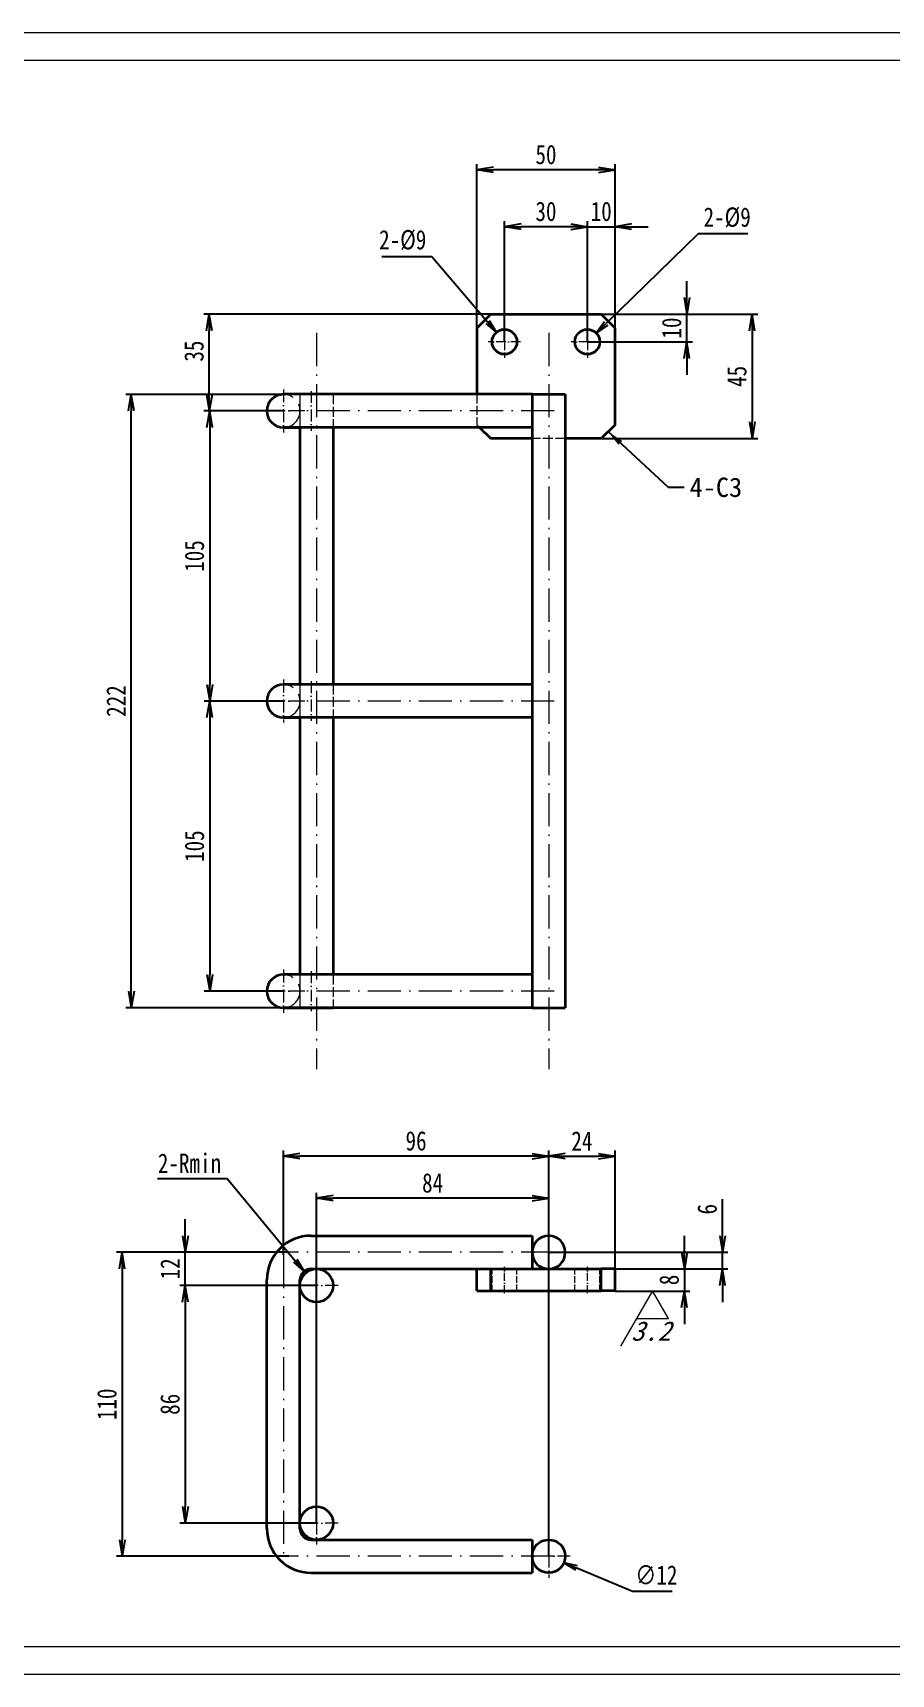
# Model space of a CAD drawing. Header units: millimetres. Extents: x -15766 to 80009, y -9701 to 15159.
# Drawn here: x -10513 to -10203, y 6745 to 7339 of the extents above; entities that cross this region are included whole.
import ezdxf
from ezdxf.enums import TextEntityAlignment as Align

# ---------------------------------------------------------------- set-up
doc = ezdxf.new("R2010")
doc.units = ezdxf.units.MM
for name, pattern in [('AM_ISO08W050x2', [9, 6, -0.75, 1.5, -0.75]), ('DASHDOT', [18.5, 12, -3, 0.5, -3]), ('DASHED', [15, 12, -3]), ('HIDDEN-HOKUTO_1', [2, 1, -1])]:
    doc.linetypes.add(name, pattern=pattern)
doc.layers.get('DEFPOINTS').update_dxf_attribs({"lineweight": 18})
for name, color, linetype, lineweight in [('AM_HID', 1, 'HIDDEN-HOKUTO_1', 18), ('AM_VIS', 7, 'Continuous', 18), ('CDRAFT0', 7, 'Continuous', 18), ('CENTER', 2, 'AM_ISO08W050x2', 15), ('DIM', 253, 'Continuous', 20), ('title_frame', 7, 'Continuous', 18), ('word_dim', 9, 'Continuous', 18), ('粗实线层_1', 7, 'Continuous', 15)]:
    doc.layers.add(name, color=color, linetype=linetype, lineweight=lineweight)
doc.styles.add('DIM', font='', dxfattribs={"width": 0.8})
doc.styles.get('DIM').set_extended_font_data('NSimSun')
doc.dimstyles.new('1-2', dxfattribs={"dimscale": 2, "dimtxt": 3.5, "dimasz": 3, "dimexe": 1, "dimexo": 0, "dimgap": 1, "dimtad": 1, "dimdsep": 46, "dimtxsty": 'DIM', "dimblk": 'OPEN', "dimcen": 0, "dimdle": 6, "dimclrd": 256, "dimclre": 256, "dimclrt": 3, "dimazin": 2, "dimtfac": 0.707107, "dimtmove": 0, "dimatfit": 3, "dimfxl": 0, "dimfrac": 2, "dimtolj": 1, "dimarcsym": 0})
doc.dimstyles.new('1-2$3', dxfattribs={"dimscale": 2, "dimtxt": 3.5, "dimasz": 2.5, "dimexe": 1, "dimexo": 0.625, "dimgap": 1.2, "dimtad": 1, "dimtih": 1, "dimtoh": 1, "dimdsep": 46, "dimtxsty": 'DIM', "dimblk": 'OPEN', "dimcen": 0, "dimdle": 5, "dimclrd": 256, "dimclre": 256, "dimclrt": 3, "dimazin": 2, "dimtfac": 0.5, "dimtofl": 0, "dimtmove": 0, "dimatfit": 3, "dimfxl": 0, "dimtolj": 1, "dimarcsym": 0})
doc.dimstyles.new('1-2$4', dxfattribs={"dimscale": 2, "dimtxt": 3.5, "dimasz": 2.5, "dimexe": 1, "dimexo": 0.625, "dimgap": 1, "dimtad": 1, "dimtih": 1, "dimtoh": 1, "dimdsep": 46, "dimtxsty": 'DIM', "dimblk": 'OPEN', "dimcen": 0, "dimdle": 5, "dimclrd": 256, "dimclre": 256, "dimclrt": 3, "dimazin": 2, "dimtfac": 0.5, "dimtofl": 0, "dimtmove": 0, "dimatfit": 3, "dimfxl": 0, "dimtolj": 1, "dimarcsym": 0})

# ---------------------------------------------------------------- blocks, each defined once
blk = doc.blocks.new('*X1245')
at = {"layer": 'CDRAFT0'}
for p, q in [((420, 297), (0, 297)), ((0, 0), (420, 0))]:
    blk.add_line(p, q, dxfattribs=at)
at = {"layer": '粗实线层_1'}
for p, q in [((415, 292), (25, 292)), ((25, 5), (415, 5))]:
    blk.add_line(p, q, dxfattribs=at)
blk = doc.blocks.new('_OPEN')
at = {"color": 0, "linetype": 'ByBlock', "lineweight": -2}
for p, q in [((-1, 0.166667), (0, 0)), ((-1, -0.166667), (0, 0)), ((0, 0), (-1, 0))]:
    blk.add_line(p, q, dxfattribs=at)
blk = doc.blocks.new('*D1268')
at = {"layer": 'DEFPOINTS', "color": 0, "transparency": 16777216}
for p in [(-10302.76, 6932.25), (-10302.76, 6891.46), (-10326.76, 6787.46)]:
    blk.add_point(p, dxfattribs=at)
at = {"layer": 'word_dim', "linetype": 'Continuous', "lineweight": -2, "transparency": 16777216}
for p, q in [((-10326.76, 6787.46), (-10326.76, 6934.25)), ((-10320.76, 6932.25), (-10308.76, 6932.25)), ((-10302.76, 6891.46), (-10302.76, 6934.25))]:
    blk.add_line(p, q, dxfattribs=at)
at = {"layer": 'word_dim', "lineweight": -2, "transparency": 16777216, "xscale": 6, "yscale": 6, "zscale": 6, "rotation": 180}
blk.add_blockref('_OPEN', (-10326.76, 6932.25), dxfattribs=at)
at = {"layer": 'word_dim', "lineweight": -2, "transparency": 16777216, "xscale": 6, "yscale": 6, "zscale": 6}
blk.add_blockref('_OPEN', (-10302.76, 6932.25), dxfattribs=at)
at = {"layer": 'word_dim', "color": 3, "transparency": 16777216, "insert": (-10314.76, 6937.75), "char_height": 7, "attachment_point": 5, "style": 'DIM'}
blk.add_mtext('\\A1;24', dxfattribs=at)
blk = doc.blocks.new('*D1269')
at = {"layer": 'DEFPOINTS', "color": 0, "transparency": 16777216}
for p in [(-10410.76, 6917.04), (-10410.76, 6799.46), (-10326.76, 6787.46)]:
    blk.add_point(p, dxfattribs=at)
at = {"layer": 'word_dim', "linetype": 'Continuous', "lineweight": -2, "transparency": 16777216}
for p, q in [((-10410.76, 6799.46), (-10410.76, 6919.04)), ((-10332.76, 6917.04), (-10404.76, 6917.04)), ((-10326.76, 6787.46), (-10326.76, 6919.04))]:
    blk.add_line(p, q, dxfattribs=at)
at = {"layer": 'word_dim', "lineweight": -2, "transparency": 16777216, "xscale": 6, "yscale": 6, "zscale": 6, "rotation": 180}
blk.add_blockref('_OPEN', (-10410.76, 6917.04), dxfattribs=at)
at = {"layer": 'word_dim', "lineweight": -2, "transparency": 16777216, "xscale": 6, "yscale": 6, "zscale": 6}
blk.add_blockref('_OPEN', (-10326.76, 6917.04), dxfattribs=at)
at = {"layer": 'word_dim', "color": 3, "transparency": 16777216, "insert": (-10368.76, 6922.54), "char_height": 7, "attachment_point": 5, "style": 'DIM'}
blk.add_mtext('\\A1;84', dxfattribs=at)
blk = doc.blocks.new('*D1270')
at = {"layer": 'DEFPOINTS', "color": 0, "transparency": 16777216}
for p in [(-10422.76, 6932.25), (-10422.76, 6896.46), (-10326.76, 6787.46)]:
    blk.add_point(p, dxfattribs=at)
at = {"layer": 'word_dim', "linetype": 'Continuous', "lineweight": -2, "transparency": 16777216}
for p, q in [((-10422.76, 6896.46), (-10422.76, 6934.25)), ((-10332.76, 6932.25), (-10416.76, 6932.25)), ((-10326.76, 6787.46), (-10326.76, 6934.25))]:
    blk.add_line(p, q, dxfattribs=at)
at = {"layer": 'word_dim', "lineweight": -2, "transparency": 16777216, "xscale": 6, "yscale": 6, "zscale": 6, "rotation": 180}
blk.add_blockref('_OPEN', (-10422.76, 6932.25), dxfattribs=at)
at = {"layer": 'word_dim', "lineweight": -2, "transparency": 16777216, "xscale": 6, "yscale": 6, "zscale": 6}
blk.add_blockref('_OPEN', (-10326.76, 6932.25), dxfattribs=at)
at = {"layer": 'word_dim', "color": 3, "transparency": 16777216, "insert": (-10374.76, 6937.75), "char_height": 7, "attachment_point": 5, "style": 'DIM'}
blk.add_mtext('\\A1;96', dxfattribs=at)
blk = doc.blocks.new('*D1271')
at = {"layer": 'DEFPOINTS', "color": 0, "transparency": 16777216}
for p in [(-10326.76, 6897.46), (-10263.89, 6897.46), (-10302.76, 6891.46)]:
    blk.add_point(p, dxfattribs=at)
at = {"layer": 'word_dim', "linetype": 'Continuous', "lineweight": -2, "transparency": 16777216}
for p, q in [((-10263.89, 6903.46), (-10263.89, 6916.67)), ((-10326.76, 6897.46), (-10261.89, 6897.46)), ((-10263.89, 6891.46), (-10263.89, 6897.46)), ((-10302.76, 6891.46), (-10261.89, 6891.46)), ((-10263.89, 6885.46), (-10263.89, 6879.46))]:
    blk.add_line(p, q, dxfattribs=at)
at = {"layer": 'word_dim', "lineweight": -2, "transparency": 16777216, "xscale": 6, "yscale": 6, "zscale": 6}
for p, rotation in [((-10263.89, 6897.46), 270), ((-10263.89, 6891.46), 90)]:
    blk.add_blockref('_OPEN', p, dxfattribs=dict(at, rotation=rotation))
at = {"layer": 'word_dim', "color": 3, "transparency": 16777216, "insert": (-10269.39, 6913.07), "char_height": 7, "attachment_point": 5, "rotation": 90, "style": 'DIM'}
blk.add_mtext('\\A1;6', dxfattribs=at)
blk = doc.blocks.new('*D1272')
at = {"layer": 'DEFPOINTS', "color": 0, "transparency": 16777216}
for p in [(-10302.76, 6891.46), (-10302.76, 6883.46), (-10277.67, 6883.46)]:
    blk.add_point(p, dxfattribs=at)
at = {"layer": 'word_dim', "linetype": 'Continuous', "lineweight": -2, "transparency": 16777216}
for p, q in [((-10277.67, 6897.46), (-10277.67, 6903.46)), ((-10302.76, 6891.46), (-10275.67, 6891.46)), ((-10277.67, 6891.46), (-10277.67, 6883.46)), ((-10302.76, 6883.46), (-10275.67, 6883.46)), ((-10277.67, 6877.46), (-10277.67, 6871.46))]:
    blk.add_line(p, q, dxfattribs=at)
at = {"layer": 'word_dim', "lineweight": -2, "transparency": 16777216, "xscale": 6, "yscale": 6, "zscale": 6}
for p, rotation in [((-10277.67, 6891.46), 270), ((-10277.67, 6883.46), 90)]:
    blk.add_blockref('_OPEN', p, dxfattribs=dict(at, rotation=rotation))
at = {"layer": 'word_dim', "color": 3, "transparency": 16777216, "insert": (-10283.17, 6887.46), "char_height": 7, "attachment_point": 5, "rotation": 90, "style": 'DIM'}
blk.add_mtext('\\A1;8', dxfattribs=at)
blk = doc.blocks.new('*D1273')
at = {"layer": 'DEFPOINTS', "color": 0, "transparency": 16777216}
for p in [(-10458.27, 6897.46), (-10420.76, 6897.46), (-10410.76, 6885.46)]:
    blk.add_point(p, dxfattribs=at)
at = {"layer": 'word_dim', "linetype": 'Continuous', "lineweight": -2, "transparency": 16777216}
for p, q in [((-10458.27, 6903.46), (-10458.27, 6909.46)), ((-10420.76, 6897.46), (-10460.27, 6897.46)), ((-10458.27, 6885.46), (-10458.27, 6897.46)), ((-10410.76, 6885.46), (-10460.27, 6885.46)), ((-10458.27, 6879.46), (-10458.27, 6873.46))]:
    blk.add_line(p, q, dxfattribs=at)
at = {"layer": 'word_dim', "lineweight": -2, "transparency": 16777216, "xscale": 6, "yscale": 6, "zscale": 6}
for p, rotation in [((-10458.27, 6897.46), 270), ((-10458.27, 6885.46), 90)]:
    blk.add_blockref('_OPEN', p, dxfattribs=dict(at, rotation=rotation))
at = {"layer": 'word_dim', "color": 3, "transparency": 16777216, "insert": (-10463.77, 6891.46), "char_height": 7, "attachment_point": 5, "rotation": 90, "style": 'DIM'}
blk.add_mtext('\\A1;12', dxfattribs=at)
blk = doc.blocks.new('*D1274')
at = {"layer": 'DEFPOINTS', "color": 0, "transparency": 16777216}
for p in [(-10410.76, 6885.46), (-10458.27, 6799.46), (-10410.76, 6799.46)]:
    blk.add_point(p, dxfattribs=at)
at = {"layer": 'word_dim', "linetype": 'Continuous', "lineweight": -2, "transparency": 16777216}
for p, q in [((-10410.76, 6885.46), (-10460.27, 6885.46)), ((-10458.27, 6879.46), (-10458.27, 6805.46)), ((-10410.76, 6799.46), (-10460.27, 6799.46))]:
    blk.add_line(p, q, dxfattribs=at)
at = {"layer": 'word_dim', "lineweight": -2, "transparency": 16777216, "xscale": 6, "yscale": 6, "zscale": 6}
for p, rotation in [((-10458.27, 6885.46), 90), ((-10458.27, 6799.46), 270)]:
    blk.add_blockref('_OPEN', p, dxfattribs=dict(at, rotation=rotation))
at = {"layer": 'word_dim', "color": 3, "transparency": 16777216, "insert": (-10463.77, 6842.46), "char_height": 7, "attachment_point": 5, "rotation": 90, "style": 'DIM'}
blk.add_mtext('\\A1;86', dxfattribs=at)
blk = doc.blocks.new('*D1275')
at = {"layer": 'DEFPOINTS', "color": 0, "transparency": 16777216}
for p in [(-10422.76, 6897.46), (-10481.09, 6787.46), (-10420.76, 6787.46)]:
    blk.add_point(p, dxfattribs=at)
at = {"layer": 'word_dim', "linetype": 'Continuous', "lineweight": -2, "transparency": 16777216}
for p, q in [((-10422.76, 6897.46), (-10483.09, 6897.46)), ((-10481.09, 6891.46), (-10481.09, 6793.46)), ((-10420.76, 6787.46), (-10483.09, 6787.46))]:
    blk.add_line(p, q, dxfattribs=at)
at = {"layer": 'word_dim', "lineweight": -2, "transparency": 16777216, "xscale": 6, "yscale": 6, "zscale": 6}
for p, rotation in [((-10481.09, 6897.46), 90), ((-10481.09, 6787.46), 270)]:
    blk.add_blockref('_OPEN', p, dxfattribs=dict(at, rotation=rotation))
at = {"layer": 'word_dim', "color": 3, "transparency": 16777216, "insert": (-10486.59, 6842.46), "char_height": 7, "attachment_point": 5, "rotation": 90, "style": 'DIM'}
blk.add_mtext('\\A1;110', dxfattribs=at)
blk = doc.blocks.new('*D1276')
at = {"layer": 'DEFPOINTS', "color": 0, "transparency": 16777216}
for p in [(-10332.29, 6789.79), (-10321.23, 6785.14)]:
    blk.add_point(p, dxfattribs=at)
at = {"layer": 'word_dim', "linetype": 'Continuous', "lineweight": -2, "transparency": 16777216}
for p, q in [((-10296.5, 6774.77), (-10316.62, 6783.21)), ((-10282.13, 6774.77), (-10296.5, 6774.77))]:
    blk.add_line(p, q, dxfattribs=at)
at = {"layer": 'word_dim', "lineweight": -2, "transparency": 16777216, "xscale": 5, "yscale": 5, "zscale": 5, "rotation": 157.2323134649813}
blk.add_blockref('_OPEN', (-10321.23, 6785.14), dxfattribs=at)
at = {"layer": 'word_dim', "color": 3, "transparency": 16777216, "insert": (-10287.82, 6780.67), "char_height": 7, "attachment_point": 5, "style": 'DIM'}
blk.add_mtext('\\A1;∅12', dxfattribs=at)
blk = doc.blocks.new('*D1277')
at = {"layer": 'DEFPOINTS', "color": 0, "transparency": 16777216}
for p in [(-10449.58, 7236.96), (-10347.76, 7236.96), (-10422.76, 7201.96)]:
    blk.add_point(p, dxfattribs=at)
at = {"layer": 'word_dim', "linetype": 'Continuous', "lineweight": -2, "transparency": 16777216}
for p, q in [((-10347.76, 7236.96), (-10451.58, 7236.96)), ((-10449.58, 7207.96), (-10449.58, 7230.96)), ((-10422.76, 7201.96), (-10451.58, 7201.96))]:
    blk.add_line(p, q, dxfattribs=at)
at = {"layer": 'word_dim', "lineweight": -2, "transparency": 16777216, "xscale": 6, "yscale": 6, "zscale": 6}
for p, rotation in [((-10449.58, 7236.96), 90), ((-10449.58, 7201.96), 270)]:
    blk.add_blockref('_OPEN', p, dxfattribs=dict(at, rotation=rotation))
at = {"layer": 'word_dim', "color": 3, "transparency": 16777216, "insert": (-10455.08, 7223.61), "char_height": 7, "attachment_point": 5, "rotation": 90, "style": 'DIM'}
blk.add_mtext('\\A1;35', dxfattribs=at)
blk = doc.blocks.new('*D1278')
at = {"layer": 'DEFPOINTS', "color": 0, "transparency": 16777216}
for p in [(-10422.76, 7201.96), (-10449.42, 7096.96), (-10422.76, 7096.96)]:
    blk.add_point(p, dxfattribs=at)
at = {"layer": 'word_dim', "linetype": 'Continuous', "lineweight": -2, "transparency": 16777216}
for p, q in [((-10422.76, 7201.96), (-10451.42, 7201.96)), ((-10449.42, 7195.96), (-10449.42, 7102.96)), ((-10422.76, 7096.96), (-10451.42, 7096.96))]:
    blk.add_line(p, q, dxfattribs=at)
at = {"layer": 'word_dim', "lineweight": -2, "transparency": 16777216, "xscale": 6, "yscale": 6, "zscale": 6}
for p, rotation in [((-10449.42, 7201.96), 90), ((-10449.42, 7096.96), 270)]:
    blk.add_blockref('_OPEN', p, dxfattribs=dict(at, rotation=rotation))
at = {"layer": 'word_dim', "color": 3, "transparency": 16777216, "insert": (-10454.92, 7149.46), "char_height": 7, "attachment_point": 5, "rotation": 90, "style": 'DIM'}
blk.add_mtext('\\A1;105', dxfattribs=at)
blk = doc.blocks.new('*D1279')
at = {"layer": 'DEFPOINTS', "color": 0, "transparency": 16777216}
for p in [(-10422.76, 7096.96), (-10449.42, 6991.96), (-10422.76, 6991.96)]:
    blk.add_point(p, dxfattribs=at)
at = {"layer": 'word_dim', "linetype": 'Continuous', "lineweight": -2, "transparency": 16777216}
for p, q in [((-10422.76, 7096.96), (-10451.42, 7096.96)), ((-10449.42, 7090.96), (-10449.42, 6997.96)), ((-10422.76, 6991.96), (-10451.42, 6991.96))]:
    blk.add_line(p, q, dxfattribs=at)
at = {"layer": 'word_dim', "lineweight": -2, "transparency": 16777216, "xscale": 6, "yscale": 6, "zscale": 6}
for p, rotation in [((-10449.42, 7096.96), 90), ((-10449.42, 6991.96), 270)]:
    blk.add_blockref('_OPEN', p, dxfattribs=dict(at, rotation=rotation))
at = {"layer": 'word_dim', "color": 3, "transparency": 16777216, "insert": (-10454.92, 7044.46), "char_height": 7, "attachment_point": 5, "rotation": 90, "style": 'DIM'}
blk.add_mtext('\\A1;105', dxfattribs=at)
blk = doc.blocks.new('*D1280')
at = {"layer": 'DEFPOINTS', "color": 0, "transparency": 16777216}
for p in [(-10477.8, 7207.96), (-10422.76, 7207.96), (-10422.76, 6985.96)]:
    blk.add_point(p, dxfattribs=at)
at = {"layer": 'word_dim', "linetype": 'Continuous', "lineweight": -2, "transparency": 16777216}
for p, q in [((-10422.76, 7207.96), (-10479.8, 7207.96)), ((-10477.8, 6991.96), (-10477.8, 7201.96)), ((-10422.76, 6985.96), (-10479.8, 6985.96))]:
    blk.add_line(p, q, dxfattribs=at)
at = {"layer": 'word_dim', "lineweight": -2, "transparency": 16777216, "xscale": 6, "yscale": 6, "zscale": 6}
for p, rotation in [((-10477.8, 7207.96), 90), ((-10477.8, 6985.96), 270)]:
    blk.add_blockref('_OPEN', p, dxfattribs=dict(at, rotation=rotation))
at = {"layer": 'word_dim', "color": 3, "transparency": 16777216, "insert": (-10483.3, 7096.96), "char_height": 7, "attachment_point": 5, "rotation": 90, "style": 'DIM'}
blk.add_mtext('\\A1;222', dxfattribs=at)
blk = doc.blocks.new('*D1281')
at = {"layer": 'DEFPOINTS', "color": 0, "transparency": 16777216}
for p in [(-10415.3, 6890.55), (-10412.76, 6887.46)]:
    blk.add_point(p, dxfattribs=at)
at = {"layer": 'word_dim', "linetype": 'Continuous', "lineweight": -2, "transparency": 16777216}
for p, q in [((-10468.36, 6924.21), (-10443.05, 6924.21)), ((-10443.05, 6924.21), (-10418.48, 6894.41))]:
    blk.add_line(p, q, dxfattribs=at)
at = {"layer": 'word_dim', "lineweight": -2, "transparency": 16777216, "xscale": 5, "yscale": 5, "zscale": 5, "rotation": 309.5009772866292}
blk.add_blockref('_OPEN', (-10415.3, 6890.55), dxfattribs=at)
at = {"layer": 'word_dim', "color": 3, "transparency": 16777216, "insert": (-10456.74, 6929.71), "char_height": 7, "attachment_point": 5, "style": 'DIM'}
blk.add_mtext('\\A1;2-Rmin', dxfattribs=at)
blk = doc.blocks.new('*D1303')
at = {"layer": 'DEFPOINTS', "color": 0, "transparency": 16777216}
for p in [(-10307.76, 7236.96), (-10276.77, 7236.96), (-10312.76, 7226.96)]:
    blk.add_point(p, dxfattribs=at)
at = {"layer": 'word_dim', "linetype": 'Continuous', "lineweight": -2, "transparency": 16777216}
for p, q in [((-10276.77, 7242.96), (-10276.77, 7248.96)), ((-10307.76, 7236.96), (-10274.77, 7236.96)), ((-10276.77, 7226.96), (-10276.77, 7236.96)), ((-10312.76, 7226.96), (-10274.77, 7226.96)), ((-10276.77, 7220.96), (-10276.77, 7214.96))]:
    blk.add_line(p, q, dxfattribs=at)
at = {"layer": 'word_dim', "lineweight": -2, "transparency": 16777216, "xscale": 6, "yscale": 6, "zscale": 6}
for p, rotation in [((-10276.77, 7236.96), 270), ((-10276.77, 7226.96), 90)]:
    blk.add_blockref('_OPEN', p, dxfattribs=dict(at, rotation=rotation))
at = {"layer": 'word_dim', "color": 3, "transparency": 16777216, "insert": (-10282.27, 7231.96), "char_height": 7, "attachment_point": 5, "rotation": 90, "style": 'DIM'}
blk.add_mtext('\\A1;10', dxfattribs=at)
blk = doc.blocks.new('*D1304')
at = {"layer": 'DEFPOINTS', "color": 0, "transparency": 16777216}
for p in [(-10307.76, 7236.96), (-10307.76, 7191.96), (-10253.15, 7191.96)]:
    blk.add_point(p, dxfattribs=at)
at = {"layer": 'word_dim', "linetype": 'Continuous', "lineweight": -2, "transparency": 16777216}
for p, q in [((-10307.76, 7236.96), (-10251.15, 7236.96)), ((-10253.15, 7230.96), (-10253.15, 7197.96)), ((-10307.76, 7191.96), (-10251.15, 7191.96))]:
    blk.add_line(p, q, dxfattribs=at)
at = {"layer": 'word_dim', "lineweight": -2, "transparency": 16777216, "xscale": 6, "yscale": 6, "zscale": 6}
for p, rotation in [((-10253.15, 7236.96), 90), ((-10253.15, 7191.96), 270)]:
    blk.add_blockref('_OPEN', p, dxfattribs=dict(at, rotation=rotation))
at = {"layer": 'word_dim', "color": 3, "transparency": 16777216, "insert": (-10258.65, 7214.46), "char_height": 7, "attachment_point": 5, "rotation": 90, "style": 'DIM'}
blk.add_mtext('\\A1;45', dxfattribs=at)
blk = doc.blocks.new('*D1305')
at = {"layer": 'DEFPOINTS', "color": 0, "transparency": 16777216}
for p in [(-10302.76, 7268.63), (-10302.76, 7231.96), (-10312.76, 7226.96)]:
    blk.add_point(p, dxfattribs=at)
at = {"layer": 'word_dim', "linetype": 'Continuous', "lineweight": -2, "transparency": 16777216}
for p, q in [((-10312.76, 7226.96), (-10312.76, 7270.63)), ((-10302.76, 7231.96), (-10302.76, 7270.63)), ((-10318.76, 7268.63), (-10324.76, 7268.63)), ((-10312.76, 7268.63), (-10302.76, 7268.63)), ((-10296.76, 7268.63), (-10290.76, 7268.63))]:
    blk.add_line(p, q, dxfattribs=at)
at = {"layer": 'word_dim', "lineweight": -2, "transparency": 16777216, "xscale": 6, "yscale": 6, "zscale": 6}
blk.add_blockref('_OPEN', (-10312.76, 7268.63), dxfattribs=at)
at = {"layer": 'word_dim', "lineweight": -2, "transparency": 16777216, "xscale": 6, "yscale": 6, "zscale": 6, "rotation": 180}
blk.add_blockref('_OPEN', (-10302.76, 7268.63), dxfattribs=at)
at = {"layer": 'word_dim', "color": 3, "transparency": 16777216, "insert": (-10307.76, 7274.13), "char_height": 7, "attachment_point": 5, "style": 'DIM'}
blk.add_mtext('\\A1;10', dxfattribs=at)
blk = doc.blocks.new('*D1306')
at = {"layer": 'DEFPOINTS', "color": 0, "transparency": 16777216}
for p in [(-10342.76, 7268.63), (-10342.76, 7226.96), (-10312.76, 7226.96)]:
    blk.add_point(p, dxfattribs=at)
at = {"layer": 'word_dim', "linetype": 'Continuous', "lineweight": -2, "transparency": 16777216}
for p, q in [((-10342.76, 7226.96), (-10342.76, 7270.63)), ((-10312.76, 7226.96), (-10312.76, 7270.63)), ((-10318.76, 7268.63), (-10336.76, 7268.63))]:
    blk.add_line(p, q, dxfattribs=at)
at = {"layer": 'word_dim', "lineweight": -2, "transparency": 16777216, "xscale": 6, "yscale": 6, "zscale": 6, "rotation": 180}
blk.add_blockref('_OPEN', (-10342.76, 7268.63), dxfattribs=at)
at = {"layer": 'word_dim', "lineweight": -2, "transparency": 16777216, "xscale": 6, "yscale": 6, "zscale": 6}
blk.add_blockref('_OPEN', (-10312.76, 7268.63), dxfattribs=at)
at = {"layer": 'word_dim', "color": 3, "transparency": 16777216, "insert": (-10327.76, 7274.13), "char_height": 7, "attachment_point": 5, "style": 'DIM'}
blk.add_mtext('\\A1;30', dxfattribs=at)
blk = doc.blocks.new('*D1307')
at = {"layer": 'DEFPOINTS', "color": 0, "transparency": 16777216}
for p in [(-10352.76, 7289.21), (-10352.76, 7231.96), (-10302.76, 7231.96)]:
    blk.add_point(p, dxfattribs=at)
at = {"layer": 'word_dim', "linetype": 'Continuous', "lineweight": -2, "transparency": 16777216}
for p, q in [((-10352.76, 7231.96), (-10352.76, 7291.21)), ((-10308.76, 7289.21), (-10346.76, 7289.21)), ((-10302.76, 7231.96), (-10302.76, 7291.21))]:
    blk.add_line(p, q, dxfattribs=at)
at = {"layer": 'word_dim', "lineweight": -2, "transparency": 16777216, "xscale": 6, "yscale": 6, "zscale": 6, "rotation": 180}
blk.add_blockref('_OPEN', (-10352.76, 7289.21), dxfattribs=at)
at = {"layer": 'word_dim', "lineweight": -2, "transparency": 16777216, "xscale": 6, "yscale": 6, "zscale": 6}
blk.add_blockref('_OPEN', (-10302.76, 7289.21), dxfattribs=at)
at = {"layer": 'word_dim', "color": 3, "transparency": 16777216, "insert": (-10327.76, 7294.71), "char_height": 7, "attachment_point": 5, "style": 'DIM'}
blk.add_mtext('\\A1;50', dxfattribs=at)
blk = doc.blocks.new('*D1308')
at = {"layer": 'DEFPOINTS', "color": 0, "transparency": 16777216}
for p in [(-10345.68, 7230.39), (-10339.84, 7223.54)]:
    blk.add_point(p, dxfattribs=at)
at = {"layer": 'word_dim', "linetype": 'Continuous', "lineweight": -2, "transparency": 16777216}
for p, q in [((-10387.13, 7257.86), (-10369.09, 7257.86)), ((-10369.09, 7257.86), (-10348.92, 7234.19))]:
    blk.add_line(p, q, dxfattribs=at)
at = {"layer": 'word_dim', "lineweight": -2, "transparency": 16777216, "xscale": 5, "yscale": 5, "zscale": 5, "rotation": 310.4331438391566}
blk.add_blockref('_OPEN', (-10345.68, 7230.39), dxfattribs=at)
at = {"layer": 'word_dim', "color": 3, "transparency": 16777216, "insert": (-10379.59, 7263.76), "char_height": 7, "attachment_point": 5, "style": 'DIM'}
blk.add_mtext('\\A1;2-%%c9', dxfattribs=at)
blk = doc.blocks.new('*D1309')
at = {"layer": 'DEFPOINTS', "color": 0, "transparency": 16777216}
for p in [(-10309.54, 7230.11), (-10315.98, 7223.82)]:
    blk.add_point(p, dxfattribs=at)
at = {"layer": 'word_dim', "linetype": 'Continuous', "lineweight": -2, "transparency": 16777216}
for p, q in [((-10272.71, 7266.06), (-10305.96, 7233.6)), ((-10254.66, 7266.06), (-10272.71, 7266.06))]:
    blk.add_line(p, q, dxfattribs=at)
at = {"layer": 'word_dim', "lineweight": -2, "transparency": 16777216, "xscale": 5, "yscale": 5, "zscale": 5, "rotation": 224.3087147789341}
blk.add_blockref('_OPEN', (-10309.54, 7230.11), dxfattribs=at)
at = {"layer": 'word_dim', "color": 3, "transparency": 16777216, "insert": (-10262.2, 7271.96), "char_height": 7, "attachment_point": 5, "style": 'DIM'}
blk.add_mtext('\\A1;2-%%c9', dxfattribs=at)
blk = doc.blocks.new('FINISHER_BL')
at = {"layer": 'DIM'}
for p, q in [((0, 0), (-5.77, -10)), ((2.89, -5), (0, 0)), ((-2.89, -5), (2.89, -5))]:
    blk.add_line(p, q, dxfattribs=at)
at = {"layer": 'DIM', "color": 2, "style": 'DIM', "oblique": 20}
blk.add_attdef('0.0', text='', height=3.5, dxfattribs=at).set_placement((-3.89, -5.5), align=Align.TOP_LEFT)

msp = doc.modelspace()

# ---------------------------------------------------------------- linework, layer by layer
at = {"layer": 'AM_HID', "color": 1, "linetype": 'DASHED', "lineweight": 13, "ltscale": 0.25}
for p, q in [((-10422.75897, 7207.96346), (-10412.75897, 7207.96346)), ((-10422.75897, 7102.96346), (-10412.75897, 7102.96346)), ((-10422.75897, 6997.96346), (-10412.75897, 6997.96346))]:
    msp.add_line(p, q, dxfattribs=at)
at = {"layer": 'AM_HID', "color": 1, "linetype": 'DASHED', "lineweight": 13, "ltscale": 0.15}
for p, q in [((-10416.75897, 7207.96346), (-10410.75897, 7207.96346)), ((-10410.75897, 7207.96346), (-10404.75897, 7207.96346))]:
    msp.add_line(p, q, dxfattribs=at)
at = {"layer": 'AM_HID', "color": 1, "linetype": 'DASHED', "lineweight": 13, "ltscale": 0.3}
for p, q in [((-10416.75897, 7207.96346), (-10416.75897, 7195.96346)), ((-10404.75897, 7207.96346), (-10404.75897, 7195.96346)), ((-10404.75897, 7207.96346), (-10404.75897, 7195.96346)), ((-10320.75897, 7191.96346), (-10332.75897, 7191.96346)), ((-10416.75897, 7102.96346), (-10416.75897, 7090.96346)), ((-10404.75897, 7102.96346), (-10404.75897, 7090.96346)), ((-10404.75897, 7102.96346), (-10404.75897, 7090.96346)), ((-10416.75897, 6997.96346), (-10416.75897, 6985.96346)), ((-10404.75897, 6997.96346), (-10404.75897, 6985.96346))]:
    msp.add_line(p, q, dxfattribs=at)
at = {"layer": 'AM_HID', "color": 1, "linetype": 'DASHED', "lineweight": 13}
for p, q in [((-10416.75897, 7207.96346), (-10416.75897, 6985.96346)), ((-10332.75897, 7207.96346), (-10412.75897, 7207.96346)), ((-10332.75897, 7207.96346), (-10332.75897, 6985.96346)), ((-10332.75897, 7102.96346), (-10412.75897, 7102.96346)), ((-10332.75897, 6997.96346), (-10412.75897, 6997.96346)), ((-10412.75897, 6903.46434), (-10332.75897, 6903.46434)), ((-10412.75897, 6903.46434), (-10332.75897, 6903.46434)), ((-10352.75897, 6891.46434), (-10332.75897, 6891.46434)), ((-10352.75897, 6891.46434), (-10332.75897, 6891.46434)), ((-10352.75897, 6891.46434), (-10332.75897, 6891.46434)), ((-10428.75897, 6797.46434), (-10428.75897, 6887.46434)), ((-10428.75897, 6797.46434), (-10428.75897, 6887.46434)), ((-10410.75897, 6793.46434), (-10332.75897, 6793.46434)), ((-10410.75897, 6793.46434), (-10332.75897, 6793.46434))]:
    msp.add_line(p, q, dxfattribs=at)
at = {"layer": 'AM_HID', "color": 1, "linetype": 'DASHED', "lineweight": 13, "ltscale": 0.275}
msp.add_line((-10352.75897, 7207.96346), (-10352.75897, 7196.96346), dxfattribs=at)
at = {"layer": 'AM_HID', "color": 1, "linetype": 'DASHED', "lineweight": 13, "ltscale": 0.4}
msp.add_line((-10320.75897, 7207.96346), (-10320.75897, 7191.96346), dxfattribs=at)
at = {"layer": 'AM_HID', "color": 1, "linetype": 'DASHED', "lineweight": 13, "ltscale": 0.100195}
for p, q in [((-10416.76679, 7195.96346), (-10412.75897, 7195.96346)), ((-10416.76679, 7090.96346), (-10412.75897, 7090.96346))]:
    msp.add_line(p, q, dxfattribs=at)
at = {"layer": 'AM_HID', "color": 1, "linetype": 'DASHED', "lineweight": 13, "ltscale": 0.2}
for p, q in [((-10404.75897, 7195.96346), (-10412.75897, 7195.96346)), ((-10404.75897, 7090.96346), (-10412.75897, 7090.96346)), ((-10347.75897, 6883.46434), (-10347.75897, 6891.46434)), ((-10347.25897, 6883.46434), (-10347.25897, 6891.46434)), ((-10338.25897, 6883.46434), (-10338.25897, 6891.46434)), ((-10317.25897, 6883.46434), (-10317.25897, 6891.46434)), ((-10308.25897, 6883.46434), (-10308.25897, 6891.46434)), ((-10307.75897, 6883.46434), (-10307.75897, 6891.46434))]:
    msp.add_line(p, q, dxfattribs=at)
at = {"layer": 'AM_HID', "color": 1, "linetype": 'DASHED', "lineweight": 13, "ltscale": 0.035355}
msp.add_line((-10352.75897, 7196.96346), (-10351.75897, 7195.96346), dxfattribs=at)
at = {"layer": 'AM_HID', "color": 1, "linetype": 'DASHED', "lineweight": 13, "ltscale": 0.475}
msp.add_line((-10332.75897, 7195.96346), (-10351.75897, 7195.96346), dxfattribs=at)
at = {"layer": 'AM_HID', "color": 1, "linetype": 'DASHED', "lineweight": 13, "ltscale": 0.300003}
msp.add_line((-10404.75897, 6997.96358), (-10404.75897, 6985.96346), dxfattribs=at)
at = {"layer": 'AM_HID', "color": 1, "linetype": 'DASHED', "lineweight": 13, "ltscale": 0.001074}
for p, q in [((-10410.80194, 6891.46434), (-10410.75897, 6891.46434)), ((-10410.75897, 6891.46434), (-10410.716, 6891.46434))]:
    msp.add_line(p, q, dxfattribs=at)
at = {"layer": 'AM_HID', "color": 1, "linetype": 'DASHED', "lineweight": 13, "ltscale": 0.00078125}
msp.add_line((-10410.79022, 6891.46434), (-10410.75897, 6891.46434), dxfattribs=at)
at = {"layer": 'AM_HID', "color": 1, "linetype": 'DASHED', "lineweight": 13, "ltscale": 0.000756836}
msp.add_line((-10410.75897, 6891.46434), (-10410.7287, 6891.46434), dxfattribs=at)
at = {"layer": 'AM_HID', "color": 1, "linetype": 'DASHED', "lineweight": 13, "ltscale": 0.001068}
for p, q in [((-10416.75897, 6885.46434), (-10416.75897, 6885.50706)), ((-10416.75897, 6799.46434), (-10416.75897, 6799.50706))]:
    msp.add_line(p, q, dxfattribs=at)
at = {"layer": 'AM_HID', "color": 1, "linetype": 'DASHED', "lineweight": 13, "ltscale": 0.000765991}
for p, q in [((-10416.75897, 6885.46434), (-10416.75897, 6885.49498)), ((-10416.75897, 6799.46434), (-10416.75897, 6799.49498))]:
    msp.add_line(p, q, dxfattribs=at)
at = {"layer": 'AM_HID', "color": 1, "linetype": 'DASHED', "lineweight": 13, "ltscale": 0.001062}
for p, q in [((-10416.75897, 6885.42186), (-10416.75897, 6885.46434)), ((-10416.75897, 6799.42186), (-10416.75897, 6799.46434))]:
    msp.add_line(p, q, dxfattribs=at)
at = {"layer": 'AM_HID', "color": 1, "linetype": 'DASHED', "lineweight": 13, "ltscale": 0.000762939}
for p, q in [((-10416.75897, 6885.43382), (-10416.75897, 6885.46434)), ((-10416.75897, 6799.43382), (-10416.75897, 6799.46434))]:
    msp.add_line(p, q, dxfattribs=at)
at = {"layer": 'AM_HID', "color": 1, "linetype": 'DASHED', "lineweight": 13, "ltscale": 0.05}
msp.add_line((-10412.75897, 6793.46434), (-10410.75897, 6793.46434), dxfattribs=at)
msp.add_line((-10412.75897, 6793.46434), (-10410.75897, 6793.46434), dxfattribs=at)
at = {"layer": 'AM_HID', "color": 1, "linetype": 'DASHED', "lineweight": 13}
for centre, radius, start, end in [((-10422.75897, 7201.96346), 6, 269.9999975, 90.0000025), ((-10422.75897, 7096.96346), 6, 269.9999975, 90.0000025), ((-10422.75897, 6991.96346), 6, 269.9999975, 90.0000025), ((-10412.75897, 6887.46434), 16, 90.0000025, 179.99999499), ((-10412.75897, 6887.46434), 16, 90.0000025, 179.99999499), ((-10326.75897, 6897.46434), 6, 269.84965137, 270.15035045), ((-10412.75897, 6797.46434), 4, 180.00000501, 269.9999975), ((-10412.75897, 6797.46434), 4, 180.00000501, 269.9999975)]:
    msp.add_arc(centre, radius, start, end, dxfattribs=at)
at = {"layer": 'AM_VIS', "color": 7, "lineweight": 35, "ltscale": 0.176777}
for p, q in [((-10352.75897, 7231.96346), (-10347.75897, 7236.96346)), ((-10302.75897, 7231.96346), (-10307.75897, 7236.96346)), ((-10302.75897, 7196.96346), (-10307.75897, 7191.96346))]:
    msp.add_line(p, q, dxfattribs=at)
at = {"layer": 'AM_VIS', "color": 7, "lineweight": 35}
for p, q in [((-10347.75897, 7236.96346), (-10307.75897, 7236.96346)), ((-10352.75897, 7231.96346), (-10352.75897, 7207.96346)), ((-10302.75897, 7196.96346), (-10302.75897, 7231.96346)), ((-10332.75897, 7207.96346), (-10412.75897, 7207.96346)), ((-10332.75897, 7207.96346), (-10332.75897, 6985.96346)), ((-10320.75897, 7207.96346), (-10320.75897, 6985.96346)), ((-10416.75897, 7195.96346), (-10416.75897, 7102.96346)), ((-10332.75897, 7195.96346), (-10412.75897, 7195.96346)), ((-10404.75897, 7195.96346), (-10404.75897, 7102.96346)), ((-10404.75897, 7195.96346), (-10404.75897, 7102.96346)), ((-10351.75897, 7195.96346), (-10404.75897, 7195.96346)), ((-10320.75897, 7191.96346), (-10320.75897, 6985.96346)), ((-10332.75897, 7102.96346), (-10412.75897, 7102.96346)), ((-10416.75897, 7090.96346), (-10416.75897, 6997.96346)), ((-10332.75897, 7090.96346), (-10412.75897, 7090.96346)), ((-10404.75897, 7090.96346), (-10404.75897, 6997.96346)), ((-10404.75897, 7090.96346), (-10404.75897, 6997.96358)), ((-10332.75897, 7090.96346), (-10404.75897, 7090.96346)), ((-10332.75897, 6997.96346), (-10412.75897, 6997.96346)), ((-10332.75897, 6985.96346), (-10412.75897, 6985.96346)), ((-10332.75897, 6985.96346), (-10412.75897, 6985.96346)), ((-10412.75897, 6903.46434), (-10332.75897, 6903.46434)), ((-10410.75897, 6891.46434), (-10352.75897, 6891.46434)), ((-10410.7287, 6891.46434), (-10352.75897, 6891.46434)), ((-10410.716, 6891.46434), (-10352.75897, 6891.46434)), ((-10347.75897, 6891.46434), (-10307.75897, 6891.46434)), ((-10428.75897, 6797.46434), (-10428.75897, 6887.46434)), ((-10416.75897, 6799.46434), (-10416.75897, 6885.46434)), ((-10416.75897, 6799.49498), (-10416.75897, 6885.43382)), ((-10416.75897, 6799.50706), (-10416.75897, 6885.42186)), ((-10347.75897, 6883.46434), (-10307.75897, 6883.46434)), ((-10410.75897, 6793.46434), (-10332.75897, 6793.46434)), ((-10412.75897, 6781.46434), (-10332.75897, 6781.46434)), ((-10412.75897, 6781.46434), (-10332.75897, 6781.46434)), ((-10412.75897, 6781.46434), (-10332.75897, 6781.46434))]:
    msp.add_line(p, q, dxfattribs=at)
at = {"layer": 'AM_VIS', "color": 7, "lineweight": 35, "ltscale": 0.25}
for p, q in [((-10412.75897, 7207.96346), (-10422.75897, 7207.96346)), ((-10412.75897, 7195.96346), (-10422.75897, 7195.96346)), ((-10412.75897, 7102.96346), (-10422.75897, 7102.96346)), ((-10412.75897, 7090.96346), (-10422.75897, 7090.96346)), ((-10412.75897, 6997.96346), (-10422.75897, 6997.96346)), ((-10412.75897, 6985.96346), (-10422.75897, 6985.96346)), ((-10422.75897, 6985.96346), (-10412.75897, 6985.96346))]:
    msp.add_line(p, q, dxfattribs=at)
at = {"layer": 'AM_VIS', "color": 7, "lineweight": 35, "ltscale": 0.15}
for p, q in [((-10332.75897, 7207.96346), (-10326.75897, 7207.96346)), ((-10332.75897, 7207.96346), (-10332.75897, 7201.96346)), ((-10326.75897, 7207.96346), (-10320.75897, 7207.96346)), ((-10332.75897, 7201.96346), (-10332.75897, 7195.96346)), ((-10332.75897, 7102.96346), (-10332.75897, 7096.96346)), ((-10332.75897, 7096.96346), (-10332.75897, 7090.96346)), ((-10332.75897, 6997.96346), (-10332.75897, 6991.96346)), ((-10332.75897, 6991.96346), (-10332.75897, 6985.96346)), ((-10416.75897, 6985.96346), (-10410.75897, 6985.96346)), ((-10410.75897, 6985.96346), (-10404.75897, 6985.96346)), ((-10332.75897, 6985.96346), (-10326.75897, 6985.96346)), ((-10326.75897, 6985.96346), (-10320.75897, 6985.96346)), ((-10332.75897, 6903.46434), (-10332.75897, 6897.46434)), ((-10332.75897, 6897.46434), (-10332.75897, 6891.46434)), ((-10332.75897, 6793.46434), (-10332.75897, 6787.46434)), ((-10332.75897, 6787.46434), (-10332.75897, 6781.46434))]:
    msp.add_line(p, q, dxfattribs=at)
at = {"layer": 'AM_VIS', "color": 7, "lineweight": 35, "ltscale": 0.149805}
for p, q in [((-10422.75897, 7195.96346), (-10416.76679, 7195.96346)), ((-10422.75897, 7090.96346), (-10416.76679, 7090.96346))]:
    msp.add_line(p, q, dxfattribs=at)
at = {"layer": 'AM_VIS', "color": 7, "lineweight": 35, "ltscale": 0.141421}
msp.add_line((-10351.75897, 7195.96346), (-10347.75897, 7191.96346), dxfattribs=at)
at = {"layer": 'AM_VIS', "color": 7, "lineweight": 35, "ltscale": 0.375}
msp.add_line((-10332.75897, 7191.96346), (-10347.75897, 7191.96346), dxfattribs=at)
at = {"layer": 'AM_VIS', "color": 7, "lineweight": 35, "ltscale": 0.325}
msp.add_line((-10307.75897, 7191.96346), (-10320.75897, 7191.96346), dxfattribs=at)
at = {"layer": 'AM_VIS', "color": 7, "lineweight": 35, "ltscale": 0.048926}
msp.add_line((-10412.75897, 6891.46434), (-10410.80194, 6891.46434), dxfattribs=at)
at = {"layer": 'AM_VIS', "color": 7, "lineweight": 35, "ltscale": 0.049219}
msp.add_line((-10412.75897, 6891.46434), (-10410.79022, 6891.46434), dxfattribs=at)
at = {"layer": 'AM_VIS', "color": 7, "lineweight": 35, "ltscale": 0.05}
for p, q in [((-10412.75897, 6891.46434), (-10410.75897, 6891.46434)), ((-10416.75897, 6885.46434), (-10416.75897, 6887.46434)), ((-10416.75897, 6797.46434), (-10416.75897, 6799.46434)), ((-10412.75897, 6793.46434), (-10410.75897, 6793.46434))]:
    msp.add_line(p, q, dxfattribs=at)
at = {"layer": 'AM_VIS', "color": 7, "lineweight": 35, "ltscale": 0.125}
for p, q in [((-10352.75897, 6891.46434), (-10347.75897, 6891.46434)), ((-10302.75897, 6891.46434), (-10307.75897, 6891.46434)), ((-10352.75897, 6883.46434), (-10347.75897, 6883.46434)), ((-10302.75897, 6883.46434), (-10307.75897, 6883.46434))]:
    msp.add_line(p, q, dxfattribs=at)
at = {"layer": 'AM_VIS', "color": 7, "lineweight": 35, "ltscale": 0.2}
for p, q in [((-10352.75897, 6883.46434), (-10352.75897, 6891.46434)), ((-10347.75897, 6883.46434), (-10347.75897, 6891.46434)), ((-10307.75897, 6883.46434), (-10307.75897, 6891.46434)), ((-10302.75897, 6883.46434), (-10302.75897, 6891.46434))]:
    msp.add_line(p, q, dxfattribs=at)
at = {"layer": 'AM_VIS', "color": 7, "lineweight": 35, "ltscale": 0.048932}
msp.add_line((-10416.75897, 6885.50706), (-10416.75897, 6887.46434), dxfattribs=at)
at = {"layer": 'AM_VIS', "color": 7, "lineweight": 35, "ltscale": 0.049234}
msp.add_line((-10416.75897, 6885.49498), (-10416.75897, 6887.46434), dxfattribs=at)
at = {"layer": 'AM_VIS', "color": 7, "lineweight": 35, "ltscale": 0.049237}
msp.add_line((-10416.75897, 6797.46434), (-10416.75897, 6799.43382), dxfattribs=at)
at = {"layer": 'AM_VIS', "color": 7, "lineweight": 35, "ltscale": 0.048938}
msp.add_line((-10416.75897, 6797.46434), (-10416.75897, 6799.42186), dxfattribs=at)
at = {"layer": 'AM_VIS', "color": 7, "lineweight": 35}
for centre, radius in [((-10342.75897, 7226.96346), 4.5), ((-10312.75897, 7226.96346), 4.5), ((-10410.75897, 6885.46434), 6), ((-10410.75897, 6799.46434), 6), ((-10326.75897, 6787.46434), 6)]:
    msp.add_circle(centre, radius, dxfattribs=at)
for centre, radius, start, end in [((-10422.75897, 7201.96346), 6, 90.0000025, 269.9999975), ((-10422.75897, 7096.96346), 6, 90.0000025, 269.9999975), ((-10422.75897, 6991.96346), 6, 90.0000025, 269.9999975), ((-10412.75897, 6887.46434), 16, 90.0000025, 179.99999499), ((-10326.75897, 6897.46434), 6, 90.0000025, 269.84965137), ((-10326.75897, 6897.46434), 6, 270.15035045, 90.0000025), ((-10412.75897, 6887.46434), 4, 90.0000025, 180.00000501), ((-10412.75897, 6887.46434), 4, 90.0000025, 180.00000501), ((-10412.75897, 6887.46434), 4, 90.0000025, 180.00000501), ((-10412.75897, 6797.46434), 16, 179.99999499, 269.9999975), ((-10412.75897, 6797.46434), 16, 179.99999499, 269.9999975), ((-10412.75897, 6797.46434), 16, 179.99999499, 269.9999975), ((-10412.75897, 6797.46434), 4, 180.00000501, 269.9999975)]:
    msp.add_arc(centre, radius, start, end, dxfattribs=at)
at = {"layer": 'CENTER', "color": 2, "linetype": 'DASHDOT', "lineweight": 13}
for p, q in [((-10410.75897, 7230.16341), (-10410.75897, 6963.7629)), ((-10326.75897, 7230.16341), (-10326.75897, 6963.7629)), ((-10324.75897, 7201.96346), (-10420.75995, 7201.96346)), ((-10324.75897, 7096.96346), (-10420.75995, 7096.96346)), ((-10324.75897, 6991.96346), (-10420.75995, 6991.96346)), ((-10422.75897, 6896.46434), (-10422.75897, 6788.46385)), ((-10324.75897, 6897.46434), (-10420.75995, 6897.46434)), ((-10324.75897, 6787.46434), (-10420.75995, 6787.46434))]:
    msp.add_line(p, q, dxfattribs=at)
at = {"layer": 'CENTER', "color": 2, "linetype": 'DASHDOT', "lineweight": 13, "ltscale": 0.292505}
for p, q in [((-10342.75897, 7232.81356), (-10342.75897, 7221.11336)), ((-10312.75897, 7232.81356), (-10312.75897, 7221.11336))]:
    msp.add_line(p, q, dxfattribs=at)
at = {"layer": 'CENTER', "color": 2, "linetype": 'DASHDOT', "lineweight": 13, "ltscale": 0.29248}
for p, q in [((-10336.90936, 7226.96346), (-10348.60858, 7226.96346)), ((-10306.90936, 7226.96346), (-10318.60858, 7226.96346))]:
    msp.add_line(p, q, dxfattribs=at)
at = {"layer": 'CENTER', "color": 2, "linetype": 'DASHDOT', "lineweight": 13, "ltscale": 0.390002}
for p, q in [((-10422.75897, 7209.76351), (-10422.75897, 7194.16341)), ((-10422.75897, 7104.76351), (-10422.75897, 7089.16341)), ((-10422.75897, 6999.76351), (-10422.75897, 6984.16341)), ((-10326.75897, 6905.26439), (-10326.75897, 6889.66429)), ((-10410.75897, 6893.26439), (-10410.75897, 6877.66429)), ((-10410.75897, 6807.26439), (-10410.75897, 6791.66429)), ((-10326.75897, 6795.26439), (-10326.75897, 6779.66429))]:
    msp.add_line(p, q, dxfattribs=at)
at = {"layer": 'CENTER', "color": 2, "linetype": 'DASHDOT', "lineweight": 13, "ltscale": 0.36001}
for p, q in [((-10412.75897, 7209.16341), (-10412.75897, 7194.76302)), ((-10412.75897, 7104.16341), (-10412.75897, 7089.76302))]:
    msp.add_line(p, q, dxfattribs=at)
at = {"layer": 'CENTER', "color": 2, "linetype": 'DASHDOT', "lineweight": 13, "ltscale": 0.38999}
for p, q in [((-10414.95917, 7201.96346), (-10430.55878, 7201.96346)), ((-10414.95917, 7096.96346), (-10430.55878, 7096.96346)), ((-10414.95917, 6991.96346), (-10430.55878, 6991.96346)), ((-10318.95917, 6897.46434), (-10334.55878, 6897.46434)), ((-10402.95917, 6885.46434), (-10418.55878, 6885.46434)), ((-10402.95917, 6799.46434), (-10418.55878, 6799.46434)), ((-10318.95917, 6787.46434), (-10334.55878, 6787.46434))]:
    msp.add_line(p, q, dxfattribs=at)
at = {"layer": 'CENTER', "color": 2, "linetype": 'DASHDOT', "lineweight": 13, "ltscale": 0.360016}
msp.add_line((-10412.75897, 6999.16353), (-10412.75897, 6984.7629), dxfattribs=at)
at = {"layer": 'CENTER', "color": 2, "linetype": 'DASHDOT', "lineweight": 13, "ltscale": 0.240002}
for p, q in [((-10342.75897, 6882.66429), (-10342.75897, 6892.26439)), ((-10312.75897, 6882.66429), (-10312.75897, 6892.26439))]:
    msp.add_line(p, q, dxfattribs=at)

# ---------------------------------------------------------------- block references
at = {"layer": 'title_frame', "xscale": 2, "yscale": 2, "zscale": 2}
msp.add_blockref('*X1245', (-10598.71127, 6744.79172), dxfattribs=at)
at = {"layer": 'word_dim', "xscale": 2, "yscale": 2, "zscale": 2}
msp.add_blockref('FINISHER_BL', (-10289.21512, 6883.46434), dxfattribs=at).add_auto_attribs({'0.0': '3.2'})

# ---------------------------------------------------------------- texts
at = {"layer": 'word_dim', "color": 3, "insert": (-10275.79517, 7177.82496), "char_height": 7, "width": 6, "attachment_point": 1}
msp.add_mtext('\\A1;4-C3', dxfattribs=at)

# ---------------------------------------------------------------- dimensions: what is measured, and where the dimension line sits
at = {"layer": 'word_dim', "color": 3, "true_color": 0x00ff00}
for base, p1, p2, picture, middle in [((-10352.75897, 7289.20697), (-10302.75897, 7231.96346), (-10352.75897, 7231.96346), '*D1307', (-10327.75897, 7294.70697)), ((-10342.75897, 7268.62997), (-10312.75897, 7226.96346), (-10342.75897, 7226.96346), '*D1306', (-10327.75897, 7274.12997)), ((-10422.75897, 6932.24782), (-10326.75897, 6787.46434), (-10422.75897, 6896.46434), '*D1270', (-10374.75897, 6937.74782)), ((-10302.75897, 6932.24782), (-10326.75897, 6787.46434), (-10302.75897, 6891.46434), '*D1268', (-10314.75897, 6937.74782)), ((-10410.75897, 6917.03512), (-10326.75897, 6787.46434), (-10410.75897, 6799.46434), '*D1269', (-10368.75897, 6922.53512))]:
    dim = msp.add_linear_dim(base=base, p1=p1, p2=p2, dimstyle='1-2', dxfattribs=at)
    dim.commit()
    dim.dimension.update_dxf_attribs({"geometry": picture, "text_midpoint": middle})
dim = msp.add_linear_dim(base=(-10302.75897, 7268.62997), p1=(-10312.75897, 7226.96346), p2=(-10302.75897, 7231.96346), dimstyle='1-2', dxfattribs=at)
dim.commit()
dim.dimension.update_dxf_attribs({"geometry": '*D1305', "text_midpoint": (-10307.75897, 7268.62997), "dimtype": 160})
for p1, p2, picture, middle in [((-10315.97911, 7223.8201), (-10309.53883, 7230.10682), '*D1309', (-10262.20295, 7266.06014)), ((-10339.84045, 7223.53823), (-10345.6775, 7230.3887), '*D1308', (-10379.59043, 7257.86146))]:
    dim = msp.add_diameter_dim_2p(p1=p1, p2=p2, dimstyle='1-2$3', override={"dimpost": '2-%%c<>'}, dxfattribs=at)
    dim.commit()
    dim.dimension.update_dxf_attribs({"geometry": picture, "text_midpoint": middle, "dimtype": 163})
for base, p1, p2, picture, middle in [((-10276.76877, 7236.96346), (-10312.75897, 7226.96346), (-10307.75897, 7236.96346), '*D1303', (-10276.76877, 7231.96346)), ((-10449.58458, 7236.96346), (-10422.75897, 7201.96346), (-10347.75897, 7236.96346), '*D1277', (-10449.58458, 7223.60566))]:
    dim = msp.add_linear_dim(base=base, p1=p1, p2=p2, angle=90, dimstyle='1-2', dxfattribs=at)
    dim.commit()
    dim.dimension.update_dxf_attribs({"geometry": picture, "text_midpoint": middle, "dimtype": 160})
for base, p1, p2, picture, middle in [((-10253.14961, 7191.96346), (-10307.75897, 7236.96346), (-10307.75897, 7191.96346), '*D1304', (-10258.64961, 7214.46346)), ((-10477.79583, 7207.96346), (-10422.75897, 6985.96346), (-10422.75897, 7207.96346), '*D1280', (-10483.29583, 7096.96346)), ((-10449.41932, 7096.96346), (-10422.75897, 7201.96346), (-10422.75897, 7096.96346), '*D1278', (-10454.91932, 7149.46346)), ((-10449.41932, 6991.96346), (-10422.75897, 7096.96346), (-10422.75897, 6991.96346), '*D1279', (-10454.91932, 7044.46346)), ((-10263.88688, 6897.46434), (-10302.75897, 6891.46434), (-10326.75897, 6897.46434), '*D1271', (-10269.38688, 6913.06656)), ((-10458.26959, 6897.46434), (-10410.75897, 6885.46434), (-10420.75995, 6897.46434), '*D1273', (-10463.76959, 6891.46434)), ((-10277.67127, 6883.46434), (-10302.75897, 6891.46434), (-10302.75897, 6883.46434), '*D1272', (-10283.17127, 6887.46434)), ((-10481.08741, 6787.46434), (-10422.75897, 6897.46434), (-10420.75995, 6787.46434), '*D1275', (-10486.58741, 6842.46434)), ((-10458.26959, 6799.46434), (-10410.75897, 6885.46434), (-10410.75897, 6799.46434), '*D1274', (-10463.76959, 6842.46434))]:
    dim = msp.add_linear_dim(base=base, p1=p1, p2=p2, angle=90, dimstyle='1-2', dxfattribs=at)
    dim.commit()
    dim.dimension.update_dxf_attribs({"geometry": picture, "text_midpoint": middle})
dim = msp.add_radius_dim(center=(-10412.75897, 6887.46434), mpoint=(-10415.30334, 6890.55079), text='2-Rmin', dimstyle='1-2$4', dxfattribs=at)
dim.commit()
dim.dimension.update_dxf_attribs({"geometry": '*D1281', "text_midpoint": (-10456.73739, 6924.21201), "dimtype": 164})
dim = msp.add_diameter_dim_2p(p1=(-10332.29146, 6789.78631), p2=(-10321.22648, 6785.14237), dimstyle='1-2$3', dxfattribs=at)
dim.commit()
dim.dimension.update_dxf_attribs({"geometry": '*D1276', "text_midpoint": (-10287.81738, 6774.76677), "dimtype": 163})

# ---------------------------------------------------------------- leaders
at = {"layer": 'word_dim', "color": 3, "true_color": 0x00ff00, "annotation_type": 0, "has_hookline": 1, "hookline_direction": 0, "text_width": 25.66667}
msp.add_leader([(-10305.25897, 7194.46346), (-10283.54815, 7174.32496), (-10277.79517, 7174.32496)], dimstyle='1-2', override={"dimgap": 1, "dimtad": 0}, dxfattribs=at)

doc.saveas('drawing.dxf')
